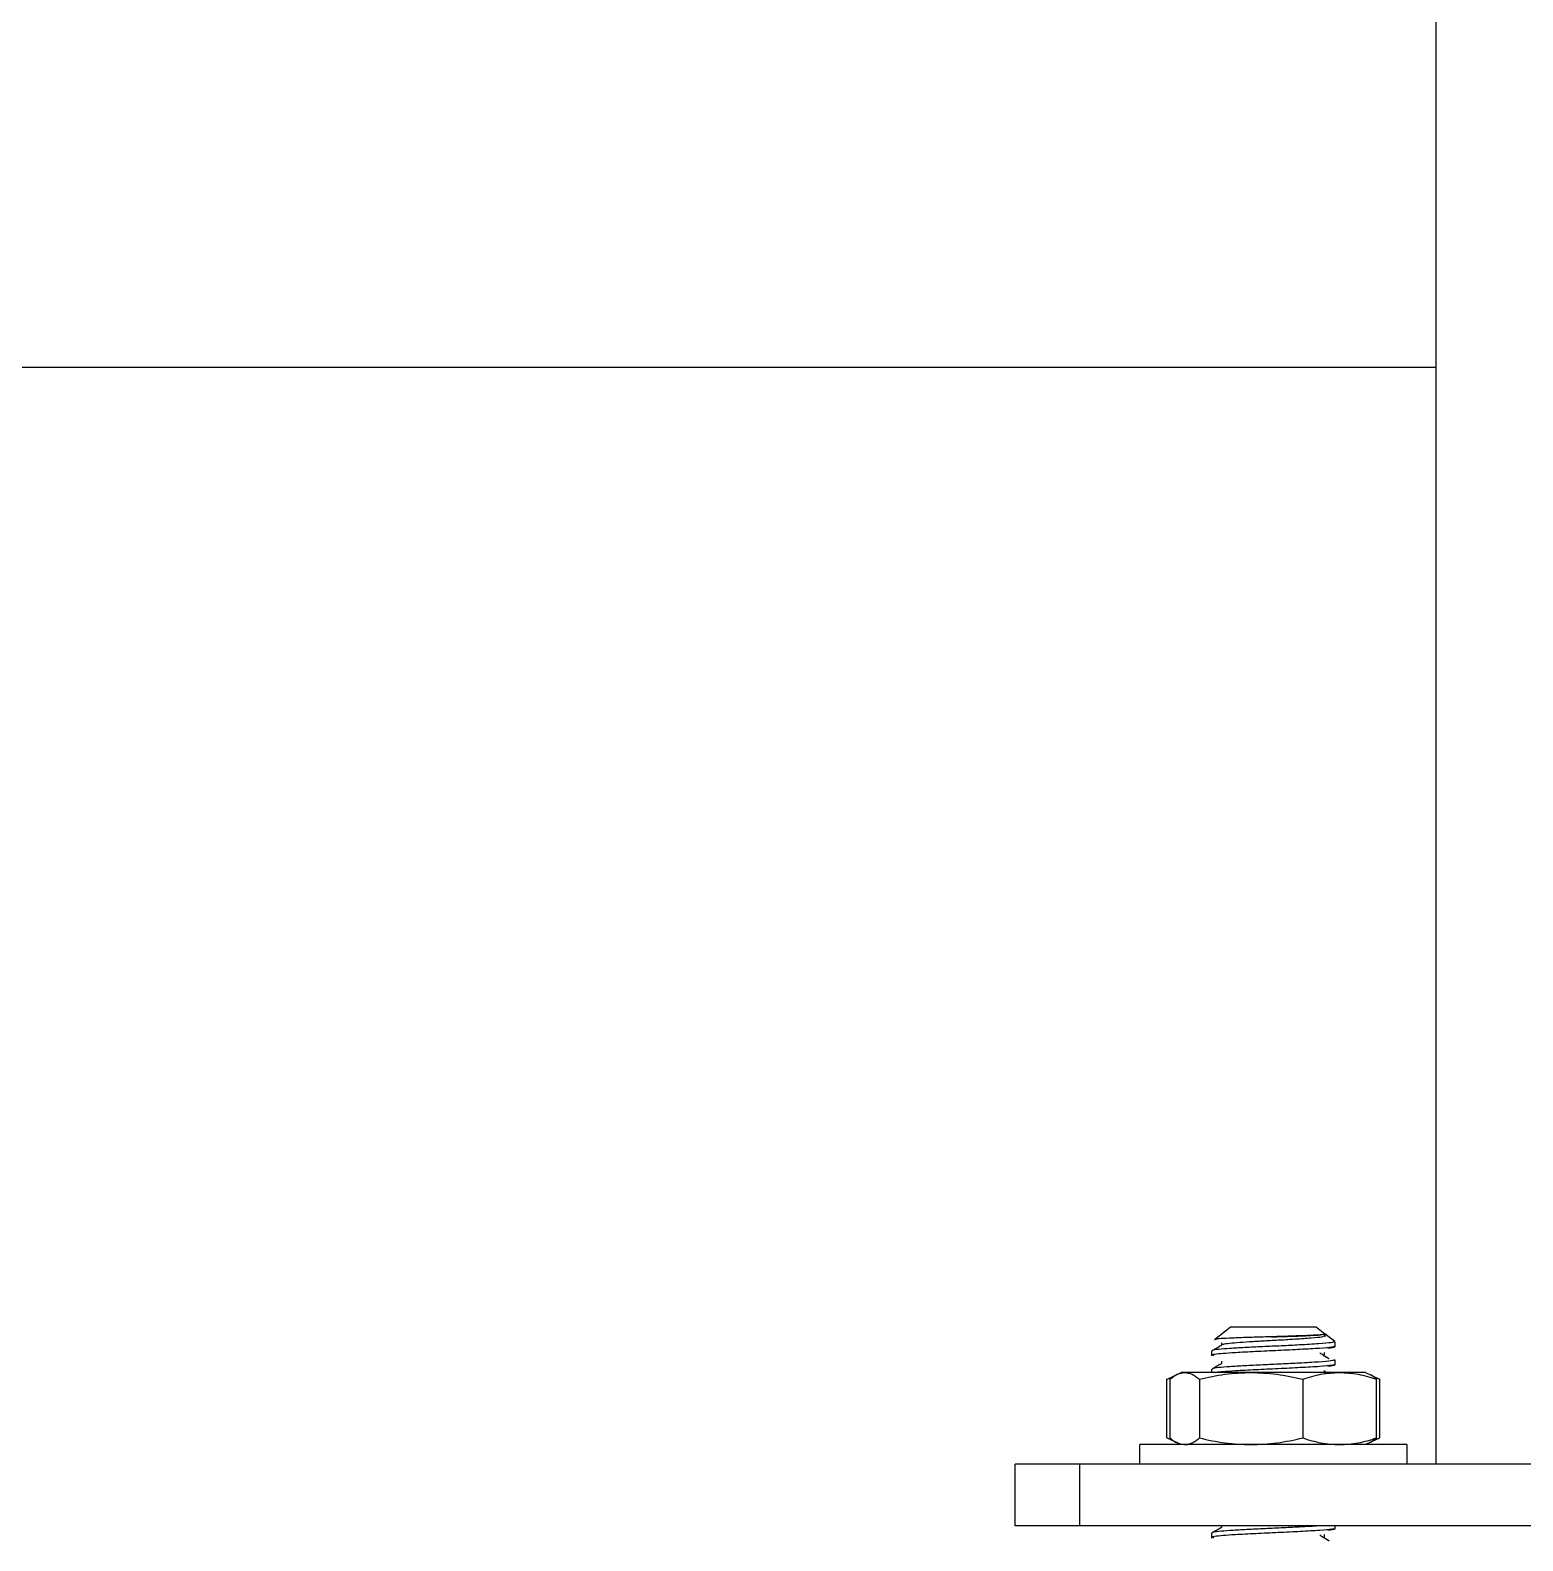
# Model space of a CAD drawing. Header units: millimetres. Extents: x 3227 to 4152, y 1088 to 2073.
# Drawn here: x 3920.9 to 4036.6, y 1166.7 to 1283.8 of the extents above; entities that cross this region are included whole.
import ezdxf

# ---------------------------------------------------------------- set-up
doc = ezdxf.new("R2010")
doc.units = ezdxf.units.MM
doc.linetypes.add('LIN0', pattern=[0])
doc.layers.add('MONTANTE', color=170, linetype='LIN0', lineweight=25)

# ---------------------------------------------------------------- blocks, each defined once
blk = doc.blocks.new('DI_SAPATA')
at = {"color": 7, "linetype": 'Continuous', "lineweight": 25}
for p, q in [((54.15, 15.38), (53.5, 14.87)), ((54.15, 15.38), (60.85, 15.38)), ((62.05, 14.44), (60.85, 15.38)), ((52.74, 14.27), (53.5, 14.87)), ((52.74, 14.26), (52.74, 13.85)), ((53.56, 14.81), (53.49, 14.82)), ((53.5, 14.87), (53.5, 14.87)), ((53.51, 14.81), (53.51, 14.64)), ((53.56, 14.84), (53.56, 14.66)), ((61.5, 14), (61.5, 14.17)), ((62.05, 14.44), (61.9, 14.46)), ((62.1, 13.21), (62.18, 13.15)), ((62.26, 13.15), (62.26, 13.55)), ((50.36, 11.87), (49.27, 11.36)), ((50.36, 11.87), (64.64, 11.87)), ((52.74, 12.85), (52.74, 12.44)), ((62.26, 11.87), (62.26, 12.14)), ((65.73, 11.36), (64.64, 11.87)), ((49.79, 11.55), (49.25, 11.36)), ((49.25, 6.8), (49.25, 11.36)), ((49.5, 6.8), (49.5, 11.36)), ((55.22, 11.36), (55.22, 6.8)), ((63.23, 11.36), (63.23, 6.8)), ((65.5, 6.8), (65.5, 11.36)), ((65.75, 11.36), (65.55, 11.43)), ((65.75, 6.8), (65.75, 11.36)), ((47.15, 6.28), (47.15, 4.76)), ((47.15, 6.28), (67.85, 6.28)), ((49.79, 6.61), (49.25, 6.8)), ((49.27, 6.79), (50.36, 6.28)), ((64.64, 6.28), (65.73, 6.79)), ((65.75, 6.8), (65.55, 6.73)), ((67.85, 4.76), (67.85, 6.28)), ((-77.5, 4.76), (77.5, 4.76)), ((72.5, 0), (72.5, 4.76)), ((77.5, 0), (77.5, 4.76)), ((-77.5, 0), (77.5, 0)), ((52.74, 0), (52.74, -0.26)), ((62.1, -0.9), (62.18, -0.96)), ((62.26, -0.96), (62.26, -0.56))]:
    blk.add_line(p, q, dxfattribs=at)
for points, knots in [([(52.76, 14.26), (52.81, 14.23), (52.91, 14.18), (53.92, 14.09), (55.33, 14.01), (56.87, 13.93), (58.34, 13.87), (59.73, 13.8), (60.92, 13.73), (61.76, 13.66), (62.22, 13.61), (62.19, 13.58), (62.19, 13.57)], [0, 0, 0, 0, 0.1168798, 0.2436463, 0.3701988, 0.4705753, 0.5691853, 0.670023, 0.7691265, 0.8688725, 0.9695172, 1, 1, 1, 1]), ([(61.96, 14.47), (61.97, 14.47), (62.01, 14.49), (61.59, 14.52), (60.73, 14.56), (59.52, 14.61), (58.12, 14.65), (56.69, 14.69), (55.38, 14.74), (54.35, 14.78), (53.64, 14.82), (53.55, 14.85), (53.5, 14.87)], [0, 0, 0, 0, 0.033153, 0.146646, 0.257262, 0.367448, 0.475972, 0.582834, 0.689312, 0.792828, 0.896413, 1, 1, 1, 1]), ([(53.64, 14.66), (53.66, 14.65), (53.75, 14.6), (54.51, 14.53), (55.68, 14.45), (56.97, 14.37), (58.2, 14.31), (59.37, 14.24), (60.37, 14.17), (61.08, 14.1), (61.46, 14.05), (61.44, 14.02), (61.44, 14.02)], [0, 0, 0, 0, 0.0633, 0.198519, 0.33351, 0.44058, 0.545763, 0.653326, 0.759036, 0.865432, 0.972789, 1, 1, 1, 1]), ([(57.63, 14.63), (57.45, 14.64), (56.8, 14.66), (55.72, 14.69), (54.56, 14.74), (54.09, 14.77), (53.85, 14.78)], [0, 0, 0, 0, 0.114604, 0.413209, 0.710744, 1, 1, 1, 1]), ([(52.8, 13.85), (52.78, 13.85), (52.67, 13.81), (53, 13.77), (53.28, 13.74)], [0, 0, 0, 0, 0.168975, 1, 1, 1, 1]), ([(52.8, 13.91), (52.82, 13.88), (52.87, 13.83), (53.83, 13.74), (55.32, 13.66), (57.1, 13.57), (58.9, 13.49), (60.38, 13.41), (61.46, 13.34), (62.05, 13.27), (62.34, 13.23), (62.25, 13.2), (62.24, 13.2)], [0, 0, 0, 0, 0.101404, 0.228536, 0.35484, 0.473923, 0.591911, 0.711315, 0.803607, 0.898005, 0.991002, 1, 1, 1, 1]), ([(53.58, 13.19), (53.46, 13.12), (53.32, 13.03), (53.18, 12.95), (53.16, 12.94)], [0, 0, 0, 0, 0.889065, 1, 1, 1, 1]), ([(53.9, 13.39), (53.78, 13.32), (53.55, 13.17), (53.31, 13.02), (53.2, 12.95)], [0, 0, 0, 0, 0.499981, 1, 1, 1, 1]), ([(53.56, 13.43), (53.56, 13.4), (53.56, 13.34), (53.56, 13.28), (53.56, 13.25)], [0, 0, 0, 0, 0.500039, 1, 1, 1, 1]), ([(62.25, 13.57), (62.12, 13.64), (61.86, 13.79), (61.61, 13.94), (61.48, 14.02)], [0, 0, 0, 0, 0.500127, 1, 1, 1, 1]), ([(52.36, 11.87), (51.88, 11.85), (50.92, 11.79), (49.97, 11.5), (49.5, 11.36)], [0, 0, 0, 0, 0.496384, 1, 1, 1, 1]), ([(49.5, 11.36), (49.68, 11.52), (49.87, 11.69), (50.06, 11.73), (50.07, 11.73)], [0, 0, 0, 0, 0.981616, 1, 1, 1, 1]), ([(55.22, 11.36), (54.75, 11.5), (53.81, 11.79), (52.85, 11.85), (52.36, 11.87)], [0, 0, 0, 0, 0.49696, 1, 1, 1, 1]), ([(52.8, 12.44), (52.78, 12.44), (52.67, 12.4), (53, 12.36), (53.28, 12.33)], [0, 0, 0, 0, 0.168975, 1, 1, 1, 1]), ([(52.76, 12.85), (52.81, 12.82), (52.91, 12.77), (53.92, 12.68), (55.33, 12.6), (56.87, 12.52), (58.34, 12.46), (59.73, 12.39), (60.92, 12.32), (61.76, 12.25), (62.22, 12.2), (62.19, 12.17), (62.19, 12.16)], [0, 0, 0, 0, 0.11688, 0.243646, 0.370198, 0.470575, 0.569185, 0.670022, 0.769126, 0.868872, 0.969516, 1, 1, 1, 1]), ([(52.8, 12.49), (52.82, 12.47), (52.87, 12.42), (53.83, 12.33), (55.32, 12.25), (57.1, 12.16), (58.9, 12.08), (60.38, 12), (61.42, 11.93), (61.76, 11.89), (61.91, 11.87)], [0, 0, 0, 0, 0.114939, 0.25904, 0.402202, 0.53718, 0.670917, 0.806257, 0.910868, 1, 1, 1, 1]), ([(53.51, 11.99), (53.51, 11.96), (53.51, 11.9), (53.51, 11.84), (53.51, 11.81)], [0, 0, 0, 0, 0.50008, 1, 1, 1, 1]), ([(53.56, 12.02), (53.56, 11.99), (53.56, 11.93), (53.56, 11.87), (53.56, 11.84)], [0, 0, 0, 0, 0.500079, 1, 1, 1, 1]), ([(59.23, 11.87), (58.56, 11.85), (57.21, 11.79), (55.89, 11.5), (55.22, 11.36)], [0, 0, 0, 0, 0.496384, 1, 1, 1, 1]), ([(63.23, 11.36), (62.57, 11.5), (61.25, 11.79), (59.9, 11.85), (59.23, 11.87)], [0, 0, 0, 0, 0.4969604, 1, 1, 1, 1]), ([(62.25, 12.16), (62.12, 12.23), (61.86, 12.38), (61.61, 12.53), (61.48, 12.6)], [0, 0, 0, 0, 0.5001116, 1, 1, 1, 1]), ([(61.5, 12.59), (61.5, 12.62), (61.5, 12.67), (61.5, 12.73), (61.5, 12.76)], [0, 0, 0, 0, 0.470296, 1, 1, 1, 1]), ([(61.5, 12.59), (61.5, 12.6), (61.5, 12.64), (61.5, 12.68), (61.5, 12.71)], [0, 0, 0, 0, 0.226628, 1, 1, 1, 1]), ([(64.37, 11.87), (64.18, 11.85), (63.79, 11.79), (63.42, 11.5), (63.23, 11.36)], [0, 0, 0, 0, 0.496384, 1, 1, 1, 1]), ([(65.5, 11.36), (65.32, 11.5), (64.94, 11.79), (64.56, 11.85), (64.37, 11.87)], [0, 0, 0, 0, 0.49696, 1, 1, 1, 1]), ([(52.36, 6.28), (51.88, 6.31), (50.92, 6.36), (49.97, 6.65), (49.5, 6.8)], [0, 0, 0, 0, 0.496384, 1, 1, 1, 1]), ([(49.5, 6.8), (49.68, 6.64), (49.87, 6.47), (50.06, 6.42), (50.07, 6.42)], [0, 0, 0, 0, 0.981616, 1, 1, 1, 1]), ([(55.22, 6.8), (54.75, 6.65), (53.81, 6.36), (52.85, 6.31), (52.36, 6.28)], [0, 0, 0, 0, 0.49696, 1, 1, 1, 1]), ([(59.23, 6.28), (58.56, 6.31), (57.21, 6.36), (55.89, 6.65), (55.22, 6.8)], [0, 0, 0, 0, 0.496384, 1, 1, 1, 1]), ([(63.23, 6.8), (62.57, 6.65), (61.25, 6.36), (59.9, 6.31), (59.23, 6.28)], [0, 0, 0, 0, 0.49696, 1, 1, 1, 1]), ([(64.37, 6.28), (64.27, 6.29), (64.08, 6.3), (63.8, 6.41), (63.51, 6.57), (63.32, 6.72), (63.23, 6.8)], [0, 0, 0, 0, 0.247689, 0.496435, 0.747881, 1, 1, 1, 1]), ([(65.5, 6.8), (65.32, 6.64), (65.13, 6.47), (64.94, 6.42), (64.93, 6.42)], [0, 0, 0, 0, 0.981616, 1, 1, 1, 1]), ([(61.5, -0.11), (61.5, -0.08), (61.5, -0.05), (61.5, -0.01), (61.5, 0)], [0, 0, 0, 0, 0.733788, 1, 1, 1, 1]), ([(61.5, -0.11), (61.5, -0.1), (61.5, -0.06), (61.5, -0.03), (61.5, 0)], [0, 0, 0, 0, 0.241792, 1, 1, 1, 1]), ([(52.8, -0.26), (52.78, -0.26), (52.67, -0.3), (53, -0.34), (53.28, -0.37)], [0, 0, 0, 0, 0.168975, 1, 1, 1, 1]), ([(52.8, -0.21), (52.82, -0.23), (52.87, -0.28), (53.83, -0.37), (55.32, -0.45), (57.1, -0.54), (58.9, -0.62), (60.38, -0.7), (61.46, -0.77), (62.05, -0.84), (62.34, -0.88), (62.25, -0.91), (62.24, -0.91)], [0, 0, 0, 0, 0.101404, 0.228536, 0.35484, 0.473923, 0.591911, 0.711315, 0.803607, 0.898005, 0.991002, 1, 1, 1, 1]), ([(53.58, -0.92), (53.46, -0.99), (53.32, -1.08), (53.18, -1.16), (53.16, -1.17)], [0, 0, 0, 0, 0.889442, 1, 1, 1, 1]), ([(53.9, -0.72), (53.78, -0.8), (53.55, -0.94), (53.31, -1.09), (53.2, -1.16)], [0, 0, 0, 0, 0.500067, 1, 1, 1, 1]), ([(53.56, -0.68), (53.56, -0.71), (53.56, -0.77), (53.56, -0.83), (53.56, -0.86)], [0, 0, 0, 0, 0.500433, 1, 1, 1, 1]), ([(53.78, 0), (53.85, -0.01), (54.23, -0.04), (55.36, -0.1), (56.86, -0.18), (58.34, -0.24), (59.73, -0.31), (60.92, -0.38), (61.76, -0.45), (62.22, -0.5), (62.19, -0.53), (62.19, -0.54)], [0, 0, 0, 0, 0.037155, 0.198255, 0.326034, 0.451564, 0.579929, 0.706087, 0.833063, 0.961183, 1, 1, 1, 1]), ([(62.25, -0.54), (62.12, -0.47), (61.86, -0.32), (61.61, -0.17), (61.48, -0.1)], [0, 0, 0, 0, 0.4999749, 1, 1, 1, 1])]:
    blk.add_open_spline(points, degree=3, knots=knots, dxfattribs=at)

msp = doc.modelspace()

# ---------------------------------------------------------------- linework, layer by layer
at = {"layer": 'MONTANTE'}
for p, q in [((4029.82, 2072.67), (4029.82, 1172.67)), ((4029.82, 1257.67), (3349.32, 1257.67))]:
    msp.add_line(p, q, dxfattribs=at)

# ---------------------------------------------------------------- block references
at = {"xscale": -1}
msp.add_blockref('DI_SAPATA', (4074.72, 1167.91), dxfattribs=at)

doc.saveas('drawing.dxf')
